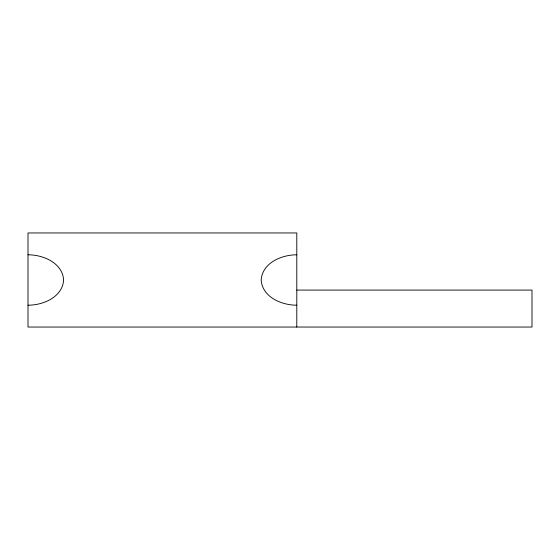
<?xml version="1.0" encoding="UTF-8"?>
<svg xmlns="http://www.w3.org/2000/svg" width="560" height="560" viewBox="0 0 560 560"><rect width="100%" height="100%" fill="white"/><g stroke="black" fill="none" stroke-linecap="round" stroke-linejoin="round"><path stroke-width="0.84" d="M296.8 254.8C281.624 254.765 262.374 262.801 261.163 280C262.374 297.199 281.624 305.235 296.8 305.2M28 305.2C43.176 305.235 62.426 297.199 63.637 280C62.426 262.801 43.176 254.765 28 254.8M296.8 290.08L532 290.08L532 327.04L28 327.04L28 232.96L296.8 232.96L296.8 327.04"/></g></svg>
